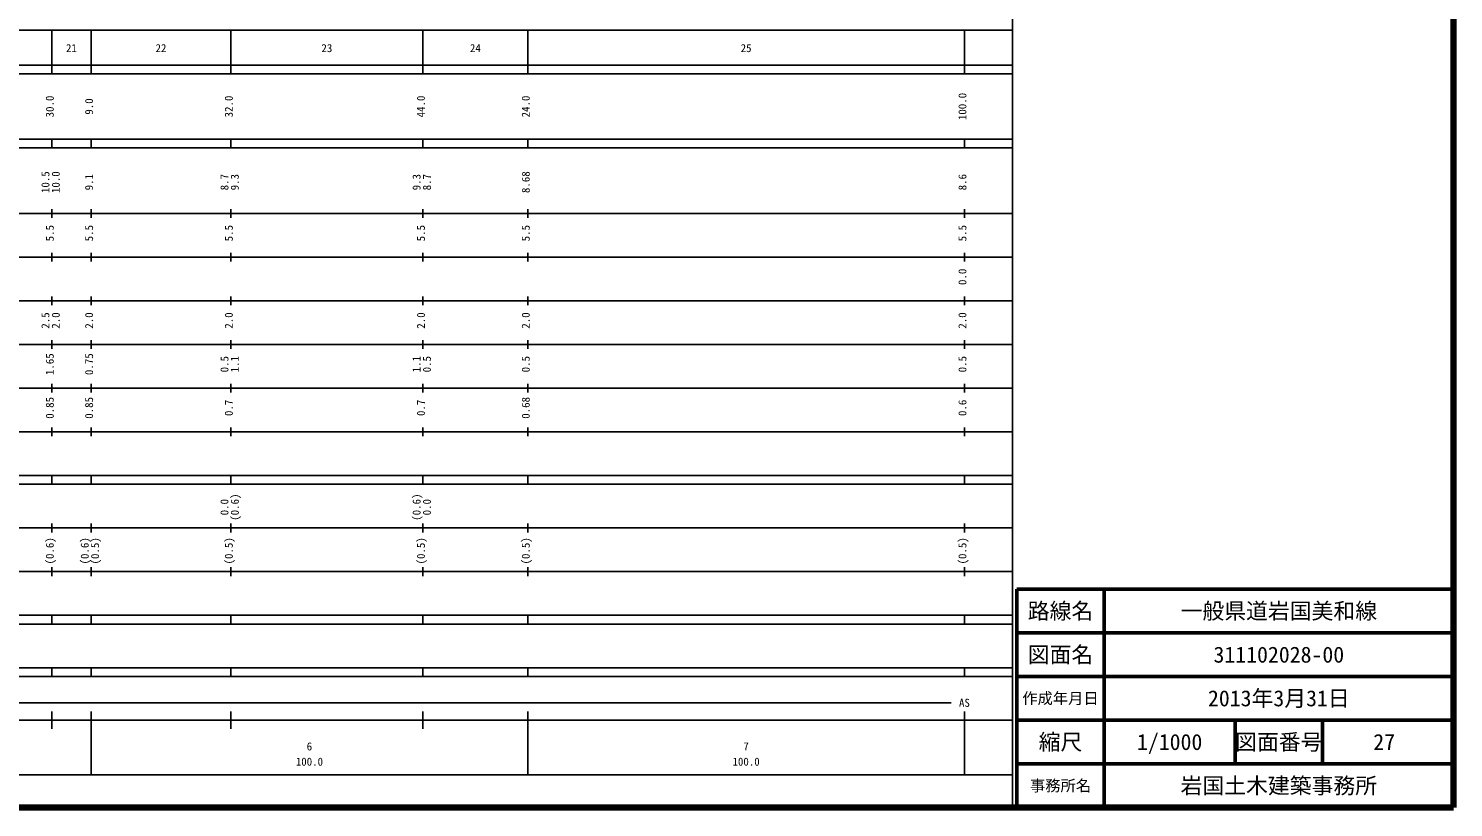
# Model space of a CAD drawing. Units: millimetres on the paper, enlarged 1000 times. Extents: x 62731 to 702731, y -59 to 359941.
# Drawn here: x 376398 to 702731, y -59 to 178298 of the extents above; entities that cross this region are included whole.
import ezdxf
from ezdxf.enums import TextEntityAlignment as Align

# ---------------------------------------------------------------- set-up
doc = ezdxf.new("R2010")
doc.units = ezdxf.units.MM
doc.header["$LTSCALE"] = 1000
for name, color, linetype, lineweight in [('M-TTL', 2, 'Continuous', 140), ('M-TTL-BAND', 7, 'Continuous', 25), ('M-TTL-FRAM', 2, 'Continuous', 50), ('M-TTL-LINE', 7, 'Continuous', 50)]:
    doc.layers.add(name, color=color, linetype=linetype, lineweight=lineweight)
doc.layers.add('M-TTL-TXT', color=7, linetype='Continuous')
doc.styles.add('ＭＳ ゴシック', font='')
doc.styles.get('ＭＳ ゴシック').set_extended_font_data('MS Gothic')

msp = doc.modelspace()

# ---------------------------------------------------------------- linework, layer by layer
at = {"layer": 'M-TTL'}
for p, q in [((702731, -59), (702731, 359941)), ((62731, -59), (702731, -59))]:
    msp.add_line(p, q, dxfattribs=at)
at = {"layer": 'M-TTL-BAND'}
for p, q in [((601731, -59), (601731, 349941)), ((90731, 177941), (601731, 177941)), ((381731, 167941), (381731, 177941)), ((390731, 167941), (390731, 177941)), ((422731, 167941), (422731, 177941)), ((466731, 167941), (466731, 177941)), ((490731, 167941), (490731, 177941)), ((590731, 167941), (590731, 177941)), ((62731, 169941), (601731, 169941)), ((62731, 167941), (601731, 167941)), ((62731, 152941), (601731, 152941)), ((62731, 150941), (601731, 150941)), ((381731, 150941), (381731, 152941)), ((390731, 150941), (390731, 152941)), ((422731, 150941), (422731, 152941)), ((466731, 150941), (466731, 152941)), ((490731, 150941), (490731, 152941)), ((590731, 150941), (590731, 152941)), ((62731, 135941), (601731, 135941)), ((381731, 134941), (381731, 136941)), ((390731, 134941), (390731, 136941)), ((422731, 134941), (422731, 136941)), ((466731, 134941), (466731, 136941)), ((490731, 134941), (490731, 136941)), ((590731, 134941), (590731, 136941)), ((68731, 125941), (601731, 125941)), ((381731, 124941), (381731, 126941)), ((390731, 124941), (390731, 126941)), ((422731, 124941), (422731, 126941)), ((466731, 124941), (466731, 126941)), ((490731, 124941), (490731, 126941)), ((590731, 124941), (590731, 126941)), ((74731, 115941), (601731, 115941)), ((381731, 114941), (381731, 116941)), ((390731, 114941), (390731, 116941)), ((422731, 114941), (422731, 116941)), ((466731, 114941), (466731, 116941)), ((490731, 114941), (490731, 116941)), ((590731, 114941), (590731, 116941)), ((68731, 105941), (601731, 105941)), ((381731, 104941), (381731, 106941)), ((390731, 104941), (390731, 106941)), ((422731, 104941), (422731, 106941)), ((466731, 104941), (466731, 106941)), ((490731, 104941), (490731, 106941)), ((590731, 104941), (590731, 106941)), ((74731, 95941), (601731, 95941)), ((381731, 94941), (381731, 96941)), ((390731, 94941), (390731, 96941)), ((422731, 94941), (422731, 96941)), ((466731, 94941), (466731, 96941)), ((490731, 94941), (490731, 96941)), ((590731, 94941), (590731, 96941)), ((79481, 85941), (601731, 85941)), ((381731, 84941), (381731, 86941)), ((390731, 84941), (390731, 86941)), ((422731, 84941), (422731, 86941)), ((466731, 84941), (466731, 86941)), ((490731, 84941), (490731, 86941)), ((590731, 84941), (590731, 86941)), ((79481, 75941), (601731, 75941)), ((381731, 73941), (381731, 75941)), ((390731, 73941), (390731, 75941)), ((422731, 73941), (422731, 75941)), ((466731, 73941), (466731, 75941)), ((490731, 73941), (490731, 75941)), ((590731, 73941), (590731, 75941)), ((62731, 73941), (601731, 73941)), ((71731, 63941), (601731, 63941)), ((381731, 62941), (381731, 64941)), ((390731, 62941), (390731, 64941)), ((422731, 62941), (422731, 64941)), ((466731, 62941), (466731, 64941)), ((490731, 62941), (490731, 64941)), ((590731, 62941), (590731, 64941)), ((62731, 53941), (601731, 53941)), ((381731, 52941), (381731, 54941)), ((390731, 52941), (390731, 54941)), ((422731, 52941), (422731, 54941)), ((466731, 52941), (466731, 54941)), ((490731, 52941), (490731, 54941)), ((590731, 52941), (590731, 54941)), ((62731, 43941), (601731, 43941)), ((381731, 41941), (381731, 43941)), ((390731, 41941), (390731, 43941)), ((422731, 41941), (422731, 43941)), ((466731, 41941), (466731, 43941)), ((490731, 41941), (490731, 43941)), ((590731, 41941), (590731, 43941)), ((77981, 41941), (601731, 41941)), ((62731, 29941), (601731, 29941)), ((77981, 31941), (601731, 31941)), ((381731, 29941), (381731, 31941)), ((390731, 29941), (390731, 31941)), ((422731, 29941), (422731, 31941)), ((466731, 29941), (466731, 31941)), ((490731, 29941), (490731, 31941)), ((590731, 29941), (590731, 31941)), ((93731, 23941), (587731, 23941)), ((62731, 19941), (601731, 19941)), ((381731, 17941), (381731, 21941)), ((390731, 7441), (390731, 21941)), ((422731, 17941), (422731, 21941)), ((466731, 17941), (466731, 21941)), ((490731, 7441), (490731, 21941)), ((590731, 7441), (590731, 21941)), ((90731, 7441), (601731, 7441))]:
    msp.add_line(p, q, dxfattribs=at)
at = {"layer": 'M-TTL-FRAM'}
for p, q in [((702731, 49941), (602731, 49941)), ((602731, 49941), (602731, -59))]:
    msp.add_line(p, q, dxfattribs=at)
at = {"layer": 'M-TTL-LINE'}
for p, q in [((622731, 49941), (622731, -59)), ((702731, 39941), (602731, 39941)), ((702731, 29941), (602731, 29941)), ((702731, 19941), (602731, 19941)), ((652731, 19941), (652731, 17441)), ((672731, 19941), (672731, 17441)), ((652731, 17441), (652731, 12441)), ((672731, 17441), (672731, 12441)), ((702731, 9941), (602731, 9941)), ((652731, 12441), (652731, 9941)), ((672731, 12441), (672731, 9941))]:
    msp.add_line(p, q, dxfattribs=at)

# ---------------------------------------------------------------- texts
at = {"layer": 'M-TTL-BAND', "style": 'ＭＳ ゴシック'}
for s, p in [('21', (386231, 172346)), ('22', (406731, 172346)), ('23', (444731, 172346)), ('24', (478731, 172346)), ('25', (540731, 172346)), ('AS', (590731, 22441)), ('6', (440731, 12464)), ('7', (540731, 12464)), ('100.0', (440731, 8974)), ('100.0', (540731, 8974))]:
    msp.add_text(s, height=1833, dxfattribs=at).set_placement(p, align=Align.BOTTOM_CENTER)
for s, p in [('100.0', (591731, 160441)), ('30.0', (382731, 160441)), ('9.0', (391731, 160441)), ('32.0', (423731, 160441)), ('44.0', (467731, 160441)), ('24.0', (491731, 160441)), ('10.5', (381731, 143115)), ('10.0', (384101, 143115)), ('9.1', (391731, 143115)), ('8.7', (422731, 143115)), ('9.3', (425101, 143115)), ('9.3', (466731, 143115)), ('8.7', (469101, 143115)), ('8.68', (491731, 143115)), ('8.6', (591731, 143115)), ('5.5', (382731, 131441)), ('5.5', (391731, 131441)), ('5.5', (423731, 131441)), ('5.5', (467731, 131441)), ('5.5', (491731, 131441)), ('5.5', (591731, 131441)), ('0.0', (591731, 121441)), ('2.5', (381731, 111441)), ('2.0', (384101, 111441)), ('2.0', (391731, 111441)), ('2.0', (423731, 111441)), ('2.0', (467731, 111441)), ('2.0', (491731, 111441)), ('2.0', (591731, 111441)), ('1.65', (382731, 101441)), ('0.75', (391731, 101441)), ('0.5', (422731, 101441)), ('1.1', (425101, 101441)), ('1.1', (466731, 101441)), ('0.5', (469101, 101441)), ('0.5', (491731, 101441)), ('0.5', (591731, 101441)), ('0.85', (382731, 91441)), ('0.85', (391731, 91441)), ('0.7', (423731, 91441)), ('0.7', (467731, 91441)), ('0.68', (491731, 91441)), ('0.6', (591731, 91441)), ('0.0', (422731, 68705)), ('(0.6)', (425101, 68705)), ('(0.6)', (466731, 68705)), ('0.0', (469101, 68705)), ('(0.6)', (382731, 58705)), ('(0.6)', (390731, 58705)), ('(0.5)', (393101, 58705)), ('(0.5)', (423731, 58705)), ('(0.5)', (467731, 58705)), ('(0.5)', (491731, 58705)), ('(0.5)', (591731, 58705))]:
    msp.add_text(s, height=1833, rotation=90, dxfattribs=at).set_placement(p, align=Align.BOTTOM_CENTER)
at = {"layer": 'M-TTL-TXT', "style": 'ＭＳ ゴシック'}
for s, height, p in [('路線名', 3666, (612731, 44941)), ('路線名', 3666, (612731, 44941)), ('一般県道岩国美和線', 3666, (662731, 44941)), ('図面名', 3666, (612731, 34941)), ('図面名', 3666, (612731, 34941)), ('311102028-00', 3666, (662731, 34941)), ('作成年月日', 2566, (612731, 24941)), ('作成年月日', 2566, (612731, 24941)), ('2013年3月31日', 3666, (662731, 24941)), ('縮尺', 3666, (612731, 14941)), ('縮尺', 3666, (612731, 14941)), ('1/1000', 3666, (637731, 14941)), ('図面番号', 3666, (662731, 14941)), ('図面番号', 3666, (662731, 14941)), ('27', 3666, (686856, 14941)), ('事務所名', 2566, (612731, 4941)), ('事務所名', 2566, (612731, 4941)), ('岩国土木建築事務所', 3666, (662731, 4941))]:
    msp.add_text(s, height=height, dxfattribs=at).set_placement(p, align=Align.MIDDLE_CENTER)

doc.saveas('drawing.dxf')
